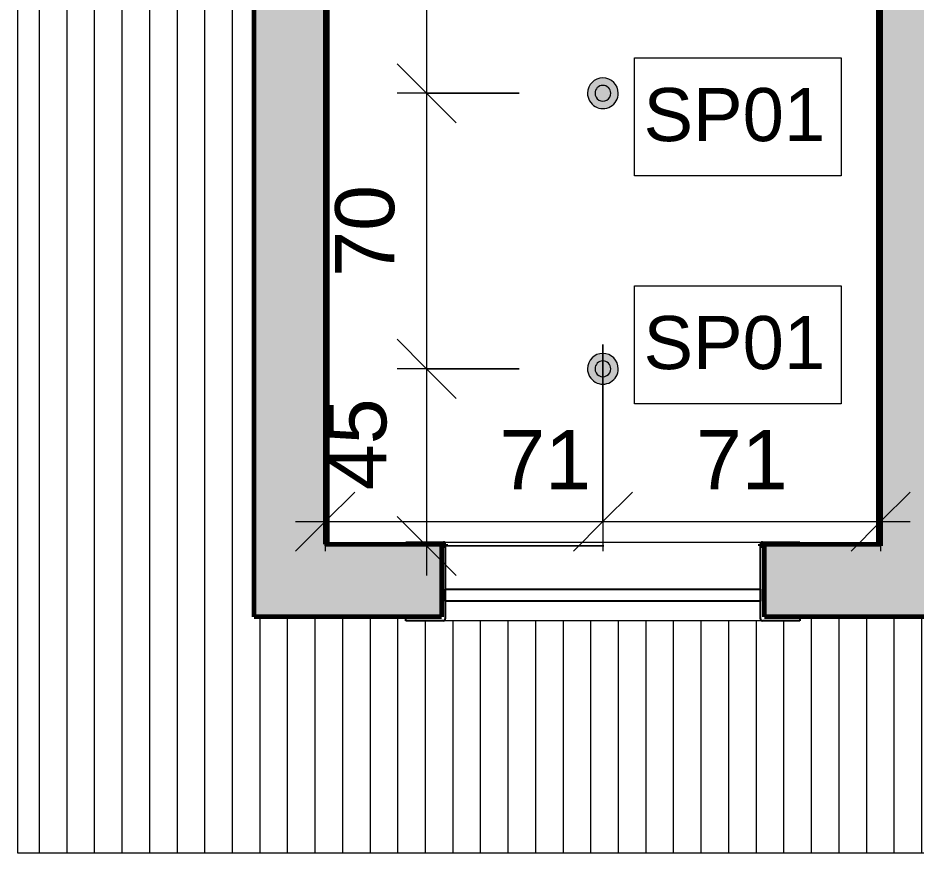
# Model space of a CAD drawing. Header units: millimetres. Extents: x -11845 to 8255, y -23120 to -3200.
# Drawn here: x 15 to 2295, y -17110 to -14988 of the extents above; entities that cross this region are included whole.
import ezdxf

# ---------------------------------------------------------------- set-up
doc = ezdxf.new("R2010")
doc.units = ezdxf.units.MM
for name, color, linetype, lineweight in [('A-ANNO-DIMS', 211, 'Continuous', 9), ('A-ANNO-DIMS-75', 211, 'Continuous', 9), ('A-GLAZ', 151, 'Continuous', 9), ('A-ROOF', 132, 'Continuous', 9), ('A-ROOF-PATT', 132, 'Continuous', 9), ('A-WALL', 113, 'Continuous', 25), ('A-WALL-PATT', 111, 'Continuous', 25), ('E-LITE-EQPM', 33, 'Continuous', 9), ('E-LITE-EQPM-IDEN', 33, 'Continuous', 9)]:
    doc.layers.add(name, color=color, linetype=linetype, lineweight=lineweight)
doc.styles.add('@Arial Unicode MS', font='ARIALUNI.TTF', dxfattribs={"height": 150})
doc.styles.add('Arial', font='arial.ttf', dxfattribs={"height": 135})
doc.dimstyles.new('CRT_-__Metros_-_Linha_de_chamada_3_5_mm_1', dxfattribs={"dimscale": 304.8, "dimtxt": 150.876728, "dimasz": 0.492126, "dimexe": 0.246063, "dimexo": 0.0625, "dimgap": 0.123031, "dimtad": 1, "dimdec": 0, "dimlfac": 0.1, "dimdsep": 46, "dimtxsty": '@Arial Unicode MS', "dimblk1": 'OBLIQUE', "dimblk2": 'OBLIQUE', "dimsah": 1, "dimcen": 0.09, "dimdle": 0.246063, "dimazin": 0, "dimtfac": 1, "dimtdec": 4, "dimtix": 1, "dimtmove": 0, "dimatfit": 3, "dimfxl": 1.476378, "dimfxlon": 1, "dimtvp": 1, "dimtolj": 1, "dimtzin": 0, "dimarcsym": 2})
doc.dimstyles.new('CRT_-__Metros_-_Linha_de_chamada_3_5_mm_3', dxfattribs={"dimscale": 304.8, "dimtxt": 150.876728, "dimasz": 0.492126, "dimexe": 0.246063, "dimexo": 0.0625, "dimgap": 0.123031, "dimtad": 1, "dimdec": 0, "dimlfac": 0.1, "dimdsep": 46, "dimtxsty": '@Arial Unicode MS', "dimblk1": 'OBLIQUE', "dimblk2": 'OBLIQUE', "dimsah": 1, "dimcen": 0.09, "dimdle": 0.246063, "dimazin": 0, "dimtfac": 1, "dimtdec": 4, "dimtix": 1, "dimtmove": 2, "dimatfit": 3, "dimfxl": 1.476378, "dimfxlon": 1, "dimtvp": 1, "dimtolj": 1, "dimtzin": 0, "dimarcsym": 2})

# ---------------------------------------------------------------- blocks, each defined once
blk = doc.blocks.new('Janela basculante e folha fixa - 80 x 160 cm-V1-PLANTA DE FORRO TÉRREO')
at = {"layer": 'A-GLAZ', "lineweight": 25}
for p, q in [((-508.2, 95), (-508.2, 100)), ((-508.2, 100), (-413.2, 100)), ((396.8, 100), (491.8, 100)), ((491.8, 100), (491.8, 95)), ((-408.2, 90), (-408.2, -95)), ((391.8, -95), (391.8, 90)), ((-408.2, -50), (-408.2, -20)), ((-408.2, -20), (391.8, -20)), ((391.8, -20), (391.8, -50)), ((391.8, -50), (-408.2, -50)), ((-508.2, -100), (-508.2, -90)), ((491.8, -90), (491.8, -100)), ((-413.2, -100), (-508.2, -100)), ((491.8, -100), (396.8, -100))]:
    blk.add_line(p, q, dxfattribs=at)
at = {"layer": 'A-GLAZ'}
for p, q in [((-413.2, 100), (396.8, 100)), ((-418.2, -90), (-418.2, 90)), ((401.8, 90), (401.8, -90)), ((396.8, -100), (-413.2, -100))]:
    blk.add_line(p, q, dxfattribs=at)
at = {"layer": 'A-GLAZ', "lineweight": 25}
for centre, start, end in [((-413.2, 95), 360, 90), ((396.8, 95), 90, 180), ((-413.2, -95), 270, 0), ((396.8, -95), 180, 270)]:
    blk.add_arc(centre, 5, start, end, dxfattribs=at)
at = {"layer": 'A-GLAZ'}
for points, knots in [([(-413.2, 100), (-412.8, 100), (-412.1, 99.9), (-411.3, 99.6), (-410.8, 99.4), (-410.4, 99.2), (-410.1, 98.9), (-409.7, 98.6), (-409.4, 98.3), (-409.1, 98), (-408.8, 97.5), (-408.6, 96.9), (-408.3, 96.1), (-408.2, 95.4), (-408.2, 95)], [0, 0, 0, 0, 0.166667, 0.25, 0.333333, 0.375, 0.416667, 0.5, 0.541667, 0.583333, 0.666667, 0.75, 0.833333, 1, 1, 1, 1]), ([(391.8, 95), (391.8, 95.4), (391.9, 96.1), (392.2, 96.9), (392.5, 97.5), (392.8, 98), (393.1, 98.3), (393.3, 98.6), (393.7, 98.9), (394, 99.2), (394.4, 99.4), (394.9, 99.6), (395.7, 99.9), (396.4, 100), (396.8, 100)], [-1, -1, -1, -1, -0.833333, -0.75, -0.666667, -0.583333, -0.541667, -0.5, -0.416667, -0.375, -0.333333, -0.25, -0.166667, 0, 0, 0, 0]), ([(-408.2, -95), (-408.2, -95.4), (-408.3, -96.1), (-408.6, -96.9), (-408.8, -97.5), (-409.1, -98), (-409.4, -98.3), (-409.7, -98.6), (-410.1, -99), (-410.6, -99.3), (-411, -99.5), (-411.4, -99.7), (-412.1, -99.9), (-412.8, -100), (-413.2, -100)], [0, 0, 0, 0, 0.166667, 0.25, 0.333333, 0.416667, 0.458333, 0.5, 0.583333, 0.666667, 0.708333, 0.75, 0.833333, 1, 1, 1, 1]), ([(396.8, -100), (396.4, -100), (395.7, -99.9), (394.9, -99.6), (394.4, -99.4), (394, -99.2), (393.7, -98.9), (393.3, -98.6), (393.1, -98.3), (392.8, -98), (392.5, -97.5), (392.2, -96.9), (391.9, -96.1), (391.8, -95.4), (391.8, -95)], [-1, -1, -1, -1, -0.833333, -0.75, -0.666667, -0.625, -0.583333, -0.5, -0.458333, -0.416667, -0.333333, -0.25, -0.166667, 0, 0, 0, 0])]:
    blk.add_open_spline(points, degree=3, knots=knots, dxfattribs=at)
blk = doc.blocks.new('Lâmpada Redonda Embutida - Iluminação-4475395-PLANTA DE FORRO TÉRREO')
at = {"layer": 'E-LITE-EQPM'}
for points in [[(0, 39), (-19.5, 33.8), (-33.8, 19.5), (-39, 0), (-20, 0), (-14.1, 14.1), (0, 20), (14.1, 14.1), (20, 0), (39, 0), (33.8, 19.5), (19.5, 33.8), (1.8, 38.5)], [(33.6, 0), (20, 0), (14.1, -14.1), (0, -20), (-14.1, -14.1), (-20, 0), (-39, 0), (-33.8, -19.5), (-19.5, -33.8), (0, -39), (19.5, -33.8), (33.8, -19.5), (39, 0)], [(0, 20), (-14.1, 14.1), (-20, 0), (20, 0), (14.1, 14.1), (9.2, 16.2)], [(9.2, 0), (-20, 0), (-14.1, -14.1), (0, -20), (14.1, -14.1), (20, 0)]]:
    blk.add_hatch(color=133, dxfattribs=at).paths.add_polyline_path(points)
for radius, start, end in [(39, 360, 180), (39, 180, 360), (20, 360, 180), (20, 360, 180), (20, 180, 360), (20, 180, 360)]:
    blk.add_arc((0, 0), radius, start, end, dxfattribs=at)
blk = doc.blocks.new('DIMBLOCK122-PLANTA DE FORRO TÉRREO')
at = {"layer": 'A-ANNO-DIMS-75', "lineweight": 18}
for p, q in [((1052.8, -14479.7), (977.8, -14404.7)), ((1052.8, -14479.7), (1127.8, -14554.7)), ((1052.8, -15179.7), (977.8, -15104.7)), ((1052.8, -15179.7), (1127.8, -15254.7))]:
    blk.add_line(p, q, dxfattribs=at)
at = {"layer": 'A-ANNO-DIMS-75'}
for p, q in [((1287.9, -14479.7), (977.8, -14479.7)), ((1052.8, -14479.7), (1052.8, -15179.7)), ((1052.8, -14479.7), (1287.9, -14479.7)), ((1287.9, -15179.7), (977.8, -15179.7)), ((1052.8, -15179.7), (1287.9, -15179.7))]:
    blk.add_line(p, q, dxfattribs=at)
at = {"layer": 'A-ANNO-DIMS-75', "color": 0, "insert": (820.6, -14945.8), "char_height": 150, "width": 278.81, "attachment_point": 1, "rotation": 90, "line_spacing_factor": 1.117605, "style": '@Arial Unicode MS'}
blk.add_mtext('70', dxfattribs=at)
blk = doc.blocks.new('_Oblique')
at = {"color": 0, "linetype": 'ByBlock', "lineweight": -2}
blk.add_line((-0.5, -0.5), (0.5, 0.5), dxfattribs=at)
blk = doc.blocks.new('DIMBLOCK123-PLANTA DE FORRO TÉRREO')
at = {"layer": 'A-ANNO-DIMS-75', "lineweight": 18}
for p, q in [((1052.8, -15179.7), (977.8, -15104.7)), ((1052.8, -15179.7), (1127.8, -15254.7)), ((1052.8, -15879.7), (977.8, -15804.7)), ((1052.8, -15879.7), (1127.8, -15954.7))]:
    blk.add_line(p, q, dxfattribs=at)
at = {"layer": 'A-ANNO-DIMS-75'}
for p, q in [((1287.9, -15179.7), (977.8, -15179.7)), ((1052.8, -15179.7), (1052.8, -15879.7)), ((1052.8, -15179.7), (1287.9, -15179.7)), ((1287.9, -15879.7), (977.8, -15879.7)), ((1052.8, -15879.7), (1287.9, -15879.7))]:
    blk.add_line(p, q, dxfattribs=at)
at = {"layer": 'A-ANNO-DIMS-75', "color": 0, "insert": (820.6, -15645.8), "char_height": 150, "width": 278.81, "attachment_point": 1, "rotation": 90, "line_spacing_factor": 1.117605, "style": '@Arial Unicode MS'}
blk.add_mtext('70', dxfattribs=at)
blk = doc.blocks.new('DIMBLOCK124-PLANTA DE FORRO TÉRREO')
at = {"layer": 'A-ANNO-DIMS-75', "lineweight": 18}
for p, q in [((1052.8, -15879.7), (977.8, -15804.7)), ((1052.8, -15879.7), (1127.8, -15954.7)), ((1052.8, -16329.7), (977.8, -16254.7)), ((1052.8, -16329.7), (1127.8, -16404.7))]:
    blk.add_line(p, q, dxfattribs=at)
at = {"layer": 'A-ANNO-DIMS-75'}
for p, q in [((1287.9, -15879.7), (977.8, -15879.7)), ((1052.8, -15879.7), (1052.8, -16404.7)), ((1052.8, -15879.7), (1287.9, -15879.7)), ((1502.8, -16329.7), (977.8, -16329.7)), ((1052.8, -16329.7), (1502.8, -16329.7))]:
    blk.add_line(p, q, dxfattribs=at)
at = {"layer": 'A-ANNO-DIMS-75', "color": 0, "insert": (800.7, -16187.8), "char_height": 150, "width": 278.81, "attachment_point": 1, "rotation": 90, "line_spacing_factor": 1.117605, "style": '@Arial Unicode MS'}
blk.add_mtext('45', dxfattribs=at)
blk = doc.blocks.new('DIMBLOCK125-PLANTA DE FORRO TÉRREO')
at = {"layer": 'A-ANNO-DIMS-75'}
for p, q in [((795.4, -15817.6), (795.4, -16342.6)), ((795.4, -16267.6), (795.4, -15817.6)), ((1500.4, -15817.6), (1500.4, -16342.6)), ((1500.4, -16267.6), (1500.4, -15817.6)), ((720.4, -16267.6), (1500.4, -16267.6))]:
    blk.add_line(p, q, dxfattribs=at)
at = {"layer": 'A-ANNO-DIMS-75', "lineweight": 18}
for p, q in [((795.4, -16267.6), (870.4, -16192.6)), ((1500.4, -16267.6), (1575.4, -16192.6)), ((795.4, -16267.6), (720.4, -16342.6)), ((1500.4, -16267.6), (1425.4, -16342.6))]:
    blk.add_line(p, q, dxfattribs=at)
at = {"layer": 'A-ANNO-DIMS-75', "color": 0, "insert": (1237.4, -16035.4), "char_height": 150, "width": 278.81, "attachment_point": 1, "line_spacing_factor": 1.117605, "style": '@Arial Unicode MS'}
blk.add_mtext('71', dxfattribs=at)
blk = doc.blocks.new('DIMBLOCK126-PLANTA DE FORRO TÉRREO')
at = {"layer": 'A-ANNO-DIMS-75'}
for p, q in [((1500.4, -15817.6), (1500.4, -16342.6)), ((1500.4, -16267.6), (1500.4, -15817.6)), ((2205.4, -15817.6), (2205.4, -16342.6)), ((2205.4, -16267.6), (2205.4, -15817.6)), ((1500.4, -16267.6), (2280.4, -16267.6))]:
    blk.add_line(p, q, dxfattribs=at)
at = {"layer": 'A-ANNO-DIMS-75', "lineweight": 18}
for p, q in [((1500.4, -16267.6), (1575.4, -16192.6)), ((2205.4, -16267.6), (2280.4, -16192.6)), ((1500.4, -16267.6), (1425.4, -16342.6)), ((2205.4, -16267.6), (2130.4, -16342.6))]:
    blk.add_line(p, q, dxfattribs=at)
at = {"layer": 'A-ANNO-DIMS-75', "color": 0, "insert": (1736.7, -16035.4), "char_height": 150, "width": 278.81, "attachment_point": 1, "line_spacing_factor": 1.117605, "style": '@Arial Unicode MS'}
blk.add_mtext('71', dxfattribs=at)
blk = doc.blocks.new('CRT_TAG_LUMINÁRIAS - Em caixas-4919060-PLANTA DE FORRO TÉRREO')
at = {"layer": 'E-LITE-EQPM-IDEN'}
for p, q in [((-5, -2.8), (-5, 1.2)), ((-5, 1.2), (2, 1.2)), ((2, 1.2), (2, -2.8)), ((2, -2.8), (-5, -2.8))]:
    blk.add_line(p, q, dxfattribs=at)

msp = doc.modelspace()

# ---------------------------------------------------------------- hatches: boundary and pattern name
at = {"layer": 'A-ROOF-PATT'}
h = msp.add_hatch(dxfattribs=at)
h.set_pattern_fill('FP_7', color=256, style=0, pattern_type=2)
h.set_pattern_definition([(90, (0, -2204.936), (70, -4e-15), [])])
h.paths.add_polyline_path([(6496.856, -17109.651), (6955.38, -17109.651), (6955.38, -13339.651), (6415.38, -13339.651), (6415.38, -13329.651), (6355.38, -13329.651), (6355.38, -16509.651), (5575.38, -16509.651), (5575.38, -16519.651), (4575.38, -16519.651), (4575.38, -16509.651), (3590.38, -16509.651), (3590.38, -16519.651), (2590.38, -16519.651), (2590.38, -16509.651), (2000.38, -16509.651), (2000.38, -16519.651), (1000.38, -16519.651), (1000.38, -16509.651), (615.38, -16509.651), (615.38, -13339.651), (15.38, -13339.651), (15.38, -17109.651), (4792.81, -17109.651)])
h.paths.add_polyline_path([(4673.915, -16518.186), (4675.21, -16515.945), (4674.344, -16517.151)])
h.paths.add_polyline_path([(4670.38, -16519.651), (4672.88, -16518.981), (4671.674, -16519.115), (4670.791, -16519.48)])
h.paths.add_polyline_path([(2688.915, -16518.186), (2690.233, -16515.766), (2689.344, -16517.151)])
h.paths.add_polyline_path([(2685.38, -16519.651), (2687.88, -16518.981), (2686.674, -16519.115), (2685.791, -16519.48)])
h.paths.add_polyline_path([(1098.915, -16518.186), (1100.21, -16515.945), (1099.344, -16517.151)])
h.paths.add_polyline_path([(1095.38, -16519.651), (1097.88, -16518.981), (1096.674, -16519.115), (1095.791, -16519.48)])
h.paths.add_polyline_path([(6513.915, -13338.186), (6515.21, -13335.945), (6514.344, -13337.151)])
h.paths.add_polyline_path([(6510.38, -13339.651), (6512.88, -13338.981), (6511.674, -13339.115), (6510.791, -13339.48)])
at = {"layer": 'A-WALL-PATT'}
h = msp.add_hatch(color=256, dxfattribs=at)
h.paths.add_polyline_path([(2205.38, -16329.651), (2385.38, -16329.651), (2385.38, -13329.651), (2205.38, -13329.651), (2205.38, -16324.651)])
h.paths.add_polyline_path([(2385.38, -13149.651), (2385.38, -13074.651), (2205.38, -13074.651), (2205.38, -13149.651), (2236.741, -13149.651)])
h.paths.add_polyline_path([(2205.38, -12224.651), (2385.38, -12224.651), (2385.38, -12149.651), (2205.38, -12149.651), (2205.38, -12199.651)])
for points in [[(795.38, -16509.651), (795.38, -13329.651), (615.38, -13329.651), (615.38, -16509.651)], [(2205.38, -16329.651), (2205.38, -13329.651), (2200.38, -13329.651), (2200.38, -16329.651)], [(795.38, -16329.651), (800.38, -16329.651), (800.363, -13339.651), (795.38, -13339.651), (795.38, -16324.651)]]:
    msp.add_hatch(color=256, dxfattribs=at).paths.add_polyline_path(points)
h = msp.add_hatch(color=256, dxfattribs=at)
h.paths.add_polyline_path([(795.38, -16329.651), (1100.38, -16329.651), (1100.38, -16324.651), (795.38, -16324.651)])
h.paths.add_polyline_path([(1900.38, -16329.651), (2205.38, -16329.651), (2205.38, -16324.651), (1900.38, -16324.651)])
h = msp.add_hatch(color=256, dxfattribs=at)
h.paths.add_polyline_path([(6355.38, -16509.651), (6355.38, -16329.651), (5485.38, -16329.651), (5485.38, -16509.651), (6175.38, -16509.651)])
h.paths.add_polyline_path([(4366.798, -16509.651), (4665.38, -16509.651), (4665.38, -16329.651), (3500.38, -16329.651), (3500.38, -16509.651), (3975.38, -16509.651)])
h.paths.add_polyline_path([(2680.38, -16509.651), (2680.38, -16329.651), (1910.38, -16329.651), (1910.38, -16509.651), (2662.752, -16509.651)])
h.paths.add_polyline_path([(958.706, -16509.651), (1090.38, -16509.651), (1090.38, -16329.651), (795.38, -16329.651), (795.38, -16509.651)])

# ---------------------------------------------------------------- linework, layer by layer
at = {"layer": 'A-ROOF'}
for p, q in [((15.38, -17109.651), (15.38, -13339.391)), ((6955.38, -17109.651), (15.38, -17109.651))]:
    msp.add_line(p, q, dxfattribs=at)
at = {"layer": 'A-WALL', "lineweight": 60}
for p, q in [((615.38, -16509.651), (615.38, -13329.651)), ((2200.38, -16329.651), (2200.38, -13329.651)), ((2205.38, -13329.651), (2205.38, -16329.651)), ((795.38, -13339.651), (795.38, -16324.651)), ((800.38, -13339.651), (800.38, -16329.651)), ((795.38, -16324.651), (1100.38, -16324.651)), ((1100.38, -16324.651), (1100.38, -16329.651)), ((1900.38, -16329.651), (1900.38, -16324.651)), ((1900.38, -16324.651), (2205.38, -16324.651)), ((1090.38, -16329.651), (1090.38, -16509.651)), ((1100.38, -16329.651), (1090.38, -16329.651)), ((1910.38, -16329.651), (1900.38, -16329.651)), ((1910.38, -16509.651), (1910.38, -16329.651)), ((1090.38, -16509.651), (615.38, -16509.651)), ((2680.38, -16509.651), (1910.38, -16509.651))]:
    msp.add_line(p, q, dxfattribs=at)
at = {"layer": 'A-WALL', "lineweight": 9}
for p, q in [((795.38, -16329.651), (795.38, -16324.651)), ((800.38, -16329.651), (795.38, -16329.651))]:
    msp.add_line(p, q, dxfattribs=at)

# ---------------------------------------------------------------- block references
at = {"layer": 'A-GLAZ'}
msp.add_blockref('Janela basculante e folha fixa - 80 x 160 cm-V1-PLANTA DE FORRO TÉRREO', (1508.569, -16419.651), dxfattribs=at)
at = {"layer": 'E-LITE-EQPM', "rotation": 180}
for p in [(1500.38, -15179.651), (1500.38, -15879.651)]:
    msp.add_blockref('Lâmpada Redonda Embutida - Iluminação-4475395-PLANTA DE FORRO TÉRREO', p, dxfattribs=at)
at = {"layer": 'E-LITE-EQPM-IDEN', "xscale": 74.99999999999996, "yscale": 74.99999999999996, "zscale": 74.99999999999996}
for p in [(1955.38, -15179.651), (1955.38, -15758.751)]:
    msp.add_blockref('CRT_TAG_LUMINÁRIAS - Em caixas-4919060-PLANTA DE FORRO TÉRREO', p, dxfattribs=at)

# ---------------------------------------------------------------- texts
at = {"layer": 'E-LITE-EQPM-IDEN', "char_height": 135, "width": 553.16437, "attachment_point": 1, "style": 'Arial'}
for insert in [(1603.474, -15166.387), (1603.474, -15745.487)]:
    msp.add_mtext('SP01', dxfattribs=dict(at, insert=insert))

# ---------------------------------------------------------------- dimensions: what is measured, and where the dimension line sits
at = {"layer": 'A-ANNO-DIMS'}
for base, p1, p2, picture, middle in [((1052.819, -15179.651), (1287.892, -14479.651), (1287.892, -15179.651), 'DIMBLOCK122-PLANTA DE FORRO TÉRREO', (938.682, -14829.651)), ((1052.819, -15879.651), (1287.892, -15179.651), (1287.892, -15879.651), 'DIMBLOCK123-PLANTA DE FORRO TÉRREO', (938.682, -15529.651))]:
    dim = msp.add_linear_dim(base=base, p1=p1, p2=p2, angle=90, dimstyle='CRT_-__Metros_-_Linha_de_chamada_3_5_mm_1', override={"dimpost": '<>', "dimfxl": 700}, dxfattribs=at)
    dim.commit()
    dim.dimension.update_dxf_attribs({"geometry": picture, "text_midpoint": middle})
dim = msp.add_linear_dim(base=(1500.379936706, -16267.619929692), p1=(795.379936706, -15817.619929692), p2=(1500.379936706, -15817.619929692), dimstyle='CRT_-__Metros_-_Linha_de_chamada_3_5_mm_3', override={"dimpost": '<>', "dimfxl": 705}, dxfattribs=at)
dim.commit()
dim.dimension.update_dxf_attribs({"geometry": 'DIMBLOCK125-PLANTA DE FORRO TÉRREO', "text_midpoint": (1376.779397722, -16135.415713994), "dimtype": 160})
dim = msp.add_linear_dim(base=(1052.819, -16329.651), p1=(1287.892, -15879.651), p2=(1502.819, -16329.651), angle=90, dimstyle='CRT_-__Metros_-_Linha_de_chamada_3_5_mm_3', override={"dimpost": '<>', "dimfxl": 498.691827}, dxfattribs=at)
dim.commit()
dim.dimension.update_dxf_attribs({"geometry": 'DIMBLOCK124-PLANTA DE FORRO TÉRREO', "text_midpoint": (900.725, -16048.37), "dimtype": 160, "text_rotation": 90})
dim = msp.add_linear_dim(base=(2205.379936706, -16267.619929692), p1=(1500.379936706, -15817.619929692), p2=(2205.379936706, -15817.619929692), dimstyle='CRT_-__Metros_-_Linha_de_chamada_3_5_mm_1', override={"dimpost": '<>', "dimfxl": 705}, dxfattribs=at)
dim.commit()
dim.dimension.update_dxf_attribs({"geometry": 'DIMBLOCK126-PLANTA DE FORRO TÉRREO', "text_midpoint": (1852.879936706, -16154.761811927)})

doc.saveas('drawing.dxf')
